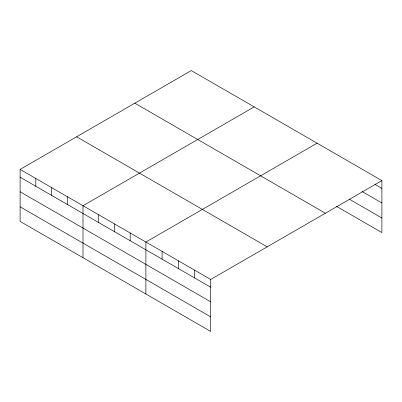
<?xml version="1.0" encoding="UTF-8"?>
<svg xmlns="http://www.w3.org/2000/svg" width="402" height="402" viewBox="0 0 402 402"><rect width="100%" height="100%" fill="white"/><g stroke="black" fill="none" stroke-linecap="round" stroke-linejoin="round"><path stroke-width="0.6" d="M210.698 301.812L210.698 279.455L20.1 169.413L20.1 221.391L210.698 331.429L210.698 301.812L20.1 191.769M336.539 206.397L381.9 232.587L381.9 180.609L191.302 70.571L20.1 169.413M254.2 106.882L82.998 205.723L82.998 257.702M317.098 143.197L145.896 242.039L145.896 294.018M210.698 279.455L381.9 180.609M374.88 184.327L381.9 188.377M361.921 191.432L381.9 202.97M349.499 199.291L381.9 218M134.806 103.188L325.404 213.231M76.596 136.796L267.194 246.833M20.1 177.181L210.698 287.224M20.1 206.799L210.698 316.841M194.498 270.099L194.498 277.867M178.297 260.747L178.297 268.516M162.096 251.391L162.096 259.159M130.173 232.959L130.173 240.728M114.444 223.884L114.444 231.652M98.721 214.804L98.721 222.572M67.275 196.648L67.275 204.417M51.546 187.568L51.546 195.337M35.823 178.488L35.823 186.262"/></g></svg>
